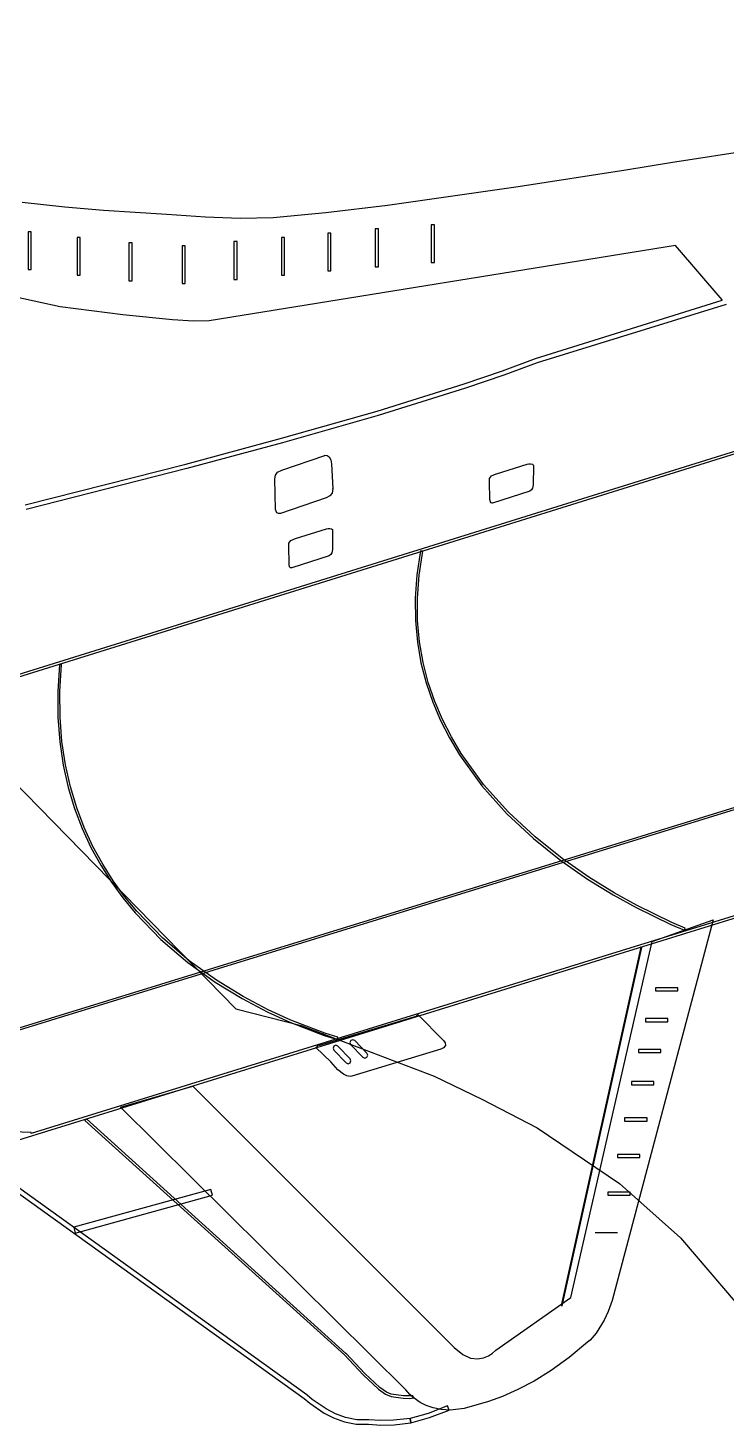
# Model space of a CAD drawing. Extents: x 0 to 206, y -21 to 101.
# Drawn here: x 48.66 to 63.08, y 8.18 to 37.02 of the extents above; entities that cross this region are included whole.
import ezdxf

# ---------------------------------------------------------------- set-up
doc = ezdxf.new("R2010")
doc.units = 0

msp = doc.modelspace()

# ---------------------------------------------------------------- linework, layer by layer
at = {"layer": 'Edge.Cuts'}
for p, q in [((48.016963, 21.826021), (52.960083, 16.775091)), ((52.960083, 16.775091), (54.305153, 16.4257)), ((54.305153, 16.4257), (57.050613, 15.3812)), ((57.050613, 15.3812), (58.037543, 14.909325)), ((58.037543, 14.909325), (59.178853, 14.313272)), ((59.178853, 14.313272), (60.880083, 13.164062)), ((60.880083, 13.164062), (62.136253, 12.045612)), ((62.136253, 12.045612), (63.306343, 10.673162))]:
    msp.add_line(p, q, dxfattribs=at)
at = {"layer": 'F.SilkS'}
for p, q in [((61.9311, 34.2442), (80.1985, 37.01884)), ((58.789386, 33.742902), (61.009346, 34.091728)), ((61.009346, 34.091728), (61.930801, 34.244184)), ((61.930801, 34.244184), (61.9311, 34.2442)), ((56.089086, 33.359786), (58.789386, 33.742902)), ((48.547862, 33.423069), (49.426137, 33.326041)), ((49.426137, 33.326041), (50.227365, 33.254978)), ((50.227365, 33.254978), (51.532075, 33.174037)), ((51.532075, 33.174037), (51.5332, 33.174)), ((51.5332, 33.174), (51.5343, 33.174)), ((51.5343, 33.174), (52.329884, 33.117894)), ((53.726036, 33.104545), (54.814286, 33.206201)), ((54.814286, 33.206201), (56.089086, 33.359786)), ((52.329884, 33.117894), (53.045599, 33.091224)), ((53.045599, 33.091224), (53.726036, 33.104545)), ((57.0571, 32.9558), (56.9925, 32.9558)), ((56.9925, 32.9558), (56.9925, 32.1753)), ((57.0571, 32.1753), (57.0571, 32.9558)), ((48.7332, 32.8112), (48.6683, 32.8112)), ((48.6683, 32.8112), (48.6683, 32.0309)), ((48.7332, 32.0309), (48.7332, 32.8112)), ((49.7447, 32.6957), (49.6801, 32.6957)), ((49.6801, 32.6957), (49.6801, 31.9153)), ((49.7447, 31.9153), (49.7447, 32.6957)), ((52.9818, 32.609), (52.9172, 32.609)), ((52.9172, 32.609), (52.9172, 31.8286)), ((52.9818, 31.8286), (52.9818, 32.609)), ((53.9648, 32.6957), (53.8999, 32.6957)), ((53.8999, 32.6957), (53.8999, 31.9153)), ((53.9648, 31.9153), (53.9648, 32.6957)), ((54.9184, 32.7824), (54.8538, 32.7824)), ((54.8538, 32.7824), (54.8538, 32.002)), ((54.9184, 32.002), (54.9184, 32.7824)), ((55.9008, 32.8691), (55.8362, 32.8691)), ((55.8362, 32.8691), (55.8362, 32.0886)), ((55.9008, 32.0886), (55.9008, 32.8691)), ((50.8144, 32.5801), (50.7497, 32.5801)), ((50.7497, 32.5801), (50.7497, 31.7996)), ((50.8144, 31.7996), (50.8144, 32.5801)), ((51.9125, 32.5221), (51.8479, 32.5221)), ((51.8479, 32.5221), (51.8479, 31.7419)), ((51.9125, 31.7419), (51.9125, 32.5221)), ((62.035816, 32.530431), (52.406966, 30.973441)), ((63.001862, 31.403661), (62.035816, 32.530431)), ((49.328979, 31.262903), (45.570069, 32.07257)), ((48.66834, 32.030956), (48.7332, 32.0309)), ((55.83617, 32.088614), (55.9008, 32.0886)), ((56.99246, 32.175299), (57.0571, 32.1753)), ((49.68011, 31.915299), (49.7447, 31.9153)), ((50.74977, 31.799614), (50.8144, 31.7996)), ((51.847819, 31.741854), (51.9125, 31.7419)), ((52.91716, 31.828556), (52.9818, 31.8286)), ((53.89988, 31.9153), (53.9648, 31.9153)), ((54.85381, 32.001999), (54.9184, 32.002)), ((49.330672, 31.262677), (49.328979, 31.262903)), ((50.625222, 31.096194), (49.330672, 31.262677)), ((59.14665, 30.195191), (63.00039, 31.403131)), ((63.0794, 31.313), (59.18079, 30.10921)), ((63.000108, 31.403357), (63.001519, 31.403583)), ((63.00039, 31.403131), (63.000108, 31.403357)), ((51.648562, 30.993635), (50.625222, 31.096194)), ((52.084031, 30.968574), (51.648562, 30.993635)), ((52.4052, 30.9734), (52.084031, 30.968574)), ((52.406966, 30.973441), (52.4052, 30.9734)), ((71.2436, 30.7632), (42.2348, 21.7306)), ((42.277132, 21.694997), (71.189932, 30.697737)), ((58.461979, 29.939018), (59.14665, 30.195191)), ((59.18079, 30.10921), (58.492451, 29.851654)), ((57.67458, 29.670202), (58.461979, 29.939018)), ((58.492451, 29.851654), (57.701947, 29.581709)), ((55.87287, 29.110951), (57.67458, 29.670202)), ((57.701947, 29.581709), (55.895157, 29.020623)), ((53.90296, 28.549414), (55.87287, 29.110951)), ((55.895157, 29.020623), (53.922427, 28.458155)), ((51.92769, 28.017538), (53.90296, 28.549414)), ((53.922427, 28.458155), (51.945457, 27.926025)), ((48.60848, 27.172678), (51.92769, 28.017538)), ((53.90782, 27.892206), (54.794562, 28.196667)), ((54.794562, 28.196667), (54.796255, 28.196921)), ((54.796255, 28.196921), (54.84254, 28.193026)), ((54.84254, 28.193026), (54.887695, 28.16407)), ((54.887695, 28.16407), (54.920997, 28.106723)), ((54.920997, 28.106723), (54.935108, 28.018895)), ((54.935108, 28.018895), (54.957404, 27.507932)), ((58.336404, 27.817211), (58.973943, 28.016206)), ((58.973943, 28.016206), (58.97479, 28.016432)), ((58.97479, 28.016432), (59.006963, 28.022669)), ((59.006963, 28.022669), (59.044499, 28.021963)), ((59.044499, 28.021963), (59.080059, 28.01313)), ((59.080059, 28.01313), (59.095581, 28.001248)), ((59.095581, 28.001248), (59.10179, 27.978049)), ((59.10179, 27.978049), (59.098403, 27.58847)), ((51.945457, 27.926025), (48.626527, 27.081419)), ((53.775176, 27.075709), (53.761064, 27.713136)), ((53.761064, 27.713136), (53.761347, 27.711499)), ((53.761347, 27.711499), (53.774329, 27.7899)), ((53.774329, 27.7899), (53.819202, 27.850776)), ((53.819202, 27.850776), (53.91036, 27.892686)), ((53.91036, 27.892686), (53.90782, 27.892206)), ((58.194729, 27.721622), (58.236216, 27.775893)), ((58.195576, 27.65815), (58.194729, 27.721622)), ((58.236216, 27.775893), (58.334711, 27.816731)), ((58.334711, 27.816731), (58.336404, 27.817211)), ((54.943293, 27.416182), (54.895033, 27.357564)), ((54.957122, 27.509569), (54.943293, 27.416182)), ((54.957404, 27.507932), (54.957122, 27.509569)), ((58.203196, 27.283049), (58.195576, 27.65815)), ((59.02982, 27.458745), (58.257096, 27.211406)), ((59.064816, 27.484315), (59.02982, 27.458745)), ((59.083442, 27.521624), (59.064816, 27.484315)), ((59.0984, 27.5871), (59.083442, 27.521624)), ((59.098403, 27.58847), (59.0984, 27.5871)), ((54.820244, 27.321158), (53.876494, 26.993498)), ((54.821937, 27.321637), (54.820244, 27.321158)), ((54.822502, 27.321891), (54.821937, 27.321637)), ((54.895033, 27.357564), (54.822502, 27.321891)), ((58.203478, 27.286577), (58.203196, 27.283049)), ((58.213073, 27.234761), (58.203478, 27.286577)), ((58.228596, 27.215006), (58.213073, 27.234761)), ((58.2444, 27.2097), (58.228596, 27.215006)), ((58.262176, 27.213636), (58.244396, 27.209741)), ((58.244396, 27.209741), (58.2444, 27.2097)), ((58.257096, 27.211406), (58.262176, 27.213636)), ((53.80368, 27.013422), (53.775176, 27.075709)), ((53.835289, 26.995642), (53.80368, 27.013422)), ((53.8748, 26.9933), (53.835289, 26.995642)), ((53.876494, 26.993498), (53.875083, 26.993272)), ((54.191109, 26.480574), (54.828648, 26.679428)), ((54.828648, 26.679428), (54.829212, 26.679654)), ((54.829212, 26.679654), (54.861386, 26.685665)), ((54.861386, 26.685665), (54.898921, 26.68496)), ((54.898921, 26.68496), (54.934481, 26.676465)), ((54.934481, 26.676465), (54.950285, 26.664245)), ((54.950285, 26.664245), (54.956494, 26.641046)), ((54.956494, 26.641046), (54.953108, 26.251693)), ((54.049716, 26.384591), (54.09092, 26.439003)), ((54.05028, 26.321373), (54.049716, 26.384591)), ((54.0579, 25.9498), (54.05028, 26.321373)), ((54.09092, 26.439003), (54.189698, 26.480095)), ((54.189698, 26.480095), (54.191109, 26.480574)), ((54.952825, 26.250395), (54.93815, 26.184581)), ((54.953108, 26.251693), (54.952825, 26.250395)), ((54.885657, 26.122294), (54.111804, 25.874334)), ((54.919523, 26.147384), (54.884245, 26.122069)), ((54.884245, 26.122069), (54.885657, 26.122294)), ((54.93815, 26.184581), (54.919523, 26.147384)), ((56.7709, 26.226), (56.6947, 25.728866)), ((56.740419, 25.723618), (56.816336, 26.217196)), ((56.816336, 26.217196), (56.770899, 26.226001)), ((54.057896, 25.946375), (54.0579, 25.9498)), ((54.067491, 25.898115), (54.057896, 25.946375)), ((54.083296, 25.878078), (54.067491, 25.898115)), ((54.0991, 25.8728), (54.083296, 25.878078)), ((54.099104, 25.87281), (54.0991, 25.8728)), ((54.116884, 25.876931), (54.099104, 25.87281)), ((54.111804, 25.874334), (54.116884, 25.876931)), ((56.6947, 25.728866), (56.660269, 25.248947)), ((56.70627, 25.247199), (56.740419, 25.723618)), ((56.660269, 25.248947), (56.664502, 24.786188)), ((56.710503, 24.787883), (56.70627, 25.247199)), ((56.664502, 24.786188), (56.705425, 24.340277)), ((56.751143, 24.345359), (56.710503, 24.787883)), ((44.4593, 15.1407), (74.1282, 24.27848)), ((74.142029, 24.234453), (44.513229, 15.108803)), ((56.705425, 24.340277), (56.780496, 23.9113)), ((56.825368, 23.919768), (56.751143, 24.345359)), ((49.3138, 23.8828), (49.279369, 23.325129)), ((49.360085, 23.878283), (49.314083, 23.882799)), ((49.325654, 23.323717), (49.360085, 23.878283)), ((56.780496, 23.9113), (56.886611, 23.499256)), ((56.930637, 23.511111), (56.825368, 23.919768)), ((56.886611, 23.499256), (57.021513, 23.104145)), ((57.06441, 23.118822), (56.930637, 23.511111)), ((49.279369, 23.325129), (49.282756, 22.792858)), ((49.329041, 22.794551), (49.325654, 23.323717)), ((57.021513, 23.104145), (57.182662, 22.725403)), ((57.22443, 22.743467), (57.06441, 23.118822)), ((49.282756, 22.792858), (49.321984, 22.285423)), ((49.367705, 22.29022), (49.329041, 22.794551)), ((57.182662, 22.725403), (57.367517, 22.363312)), ((57.408157, 22.384198), (57.22443, 22.743467)), ((48.0717, 13.9449), (75.2409, 22.35568)), ((75.225655, 22.399145), (48.729855, 14.196925)), ((49.321984, 22.285423), (49.394233, 21.802541)), ((49.439389, 21.810443), (49.367705, 22.29022)), ((57.367517, 22.363312), (57.573257, 22.017872)), ((57.612204, 22.041298), (57.408157, 22.384198)), ((57.573257, 22.017872), (58.037512, 21.376099)), ((58.073637, 21.404323), (57.612204, 22.041298)), ((49.394233, 21.802541), (49.497244, 21.343366)), ((49.541553, 21.354372), (49.439389, 21.810443)), ((49.497244, 21.343366), (49.628759, 20.907615)), ((49.67194, 20.921443), (49.541553, 21.354372)), ((58.037512, 21.376099), (58.555107, 20.798955)), ((58.588128, 20.83113), (58.073637, 21.404323)), ((49.628759, 20.907615), (49.785957, 20.494724)), ((49.828291, 20.511657), (49.67194, 20.921443)), ((58.555107, 20.798955), (59.105158, 20.28644)), ((59.135356, 20.321437), (58.588128, 20.83113)), ((49.785957, 20.494724), (49.966861, 20.104411)), ((50.007502, 20.124166), (49.828291, 20.511657)), ((59.105158, 20.28644), (59.667344, 19.837143)), ((59.69472, 19.874397), (59.135356, 20.321437)), ((49.966861, 20.104411), (50.16865, 19.735829)), ((50.208162, 19.758406), (50.007502, 20.124166)), ((50.16865, 19.735829), (50.389065, 19.388696)), ((50.427166, 19.413813), (50.208162, 19.758406)), ((59.667344, 19.837143), (60.221064, 19.450217)), ((60.246182, 19.489164), (59.69472, 19.874397)), ((50.389065, 19.388696), (50.625567, 19.062447)), ((50.661975, 19.090104), (50.427166, 19.413813)), ((60.221064, 19.450217), (60.745997, 19.125097)), ((60.768575, 19.165455), (60.246182, 19.489164)), ((50.625567, 19.062447), (50.87618, 18.756801)), ((50.910895, 18.786433), (50.661975, 19.090104)), ((60.745997, 19.125097), (61.221541, 18.860373)), ((61.242144, 18.902142), (60.768575, 19.165455)), ((50.87618, 18.756801), (51.408733, 18.204493)), ((51.440343, 18.238076), (50.910895, 18.786433)), ((61.221541, 18.860373), (61.942336, 18.511264)), ((61.959552, 18.554162), (61.242144, 18.902142)), ((62.814397, 18.606105), (60.726797, 10.749605)), ((61.551737, 18.164145), (62.814397, 18.606105)), ((61.942336, 18.511264), (62.218914, 18.3964)), ((62.235283, 18.43958), (61.959552, 18.554162)), ((51.408733, 18.204493), (51.96725, 17.72782)), ((51.995756, 17.764225), (51.440343, 18.238076)), ((62.218914, 18.3964), (62.235283, 18.43958)), ((61.3198, 18.0448), (59.67247, 10.64579)), ((59.695048, 10.640992), (61.342378, 18.039722)), ((59.873927, 10.815365), (61.551737, 18.164145)), ((61.342378, 18.039722), (61.3198, 18.044802)), ((51.96725, 17.72782), (52.532541, 17.322831)), ((52.557942, 17.361212), (51.995756, 17.764225)), ((52.532541, 17.322831), (53.085132, 16.984729)), ((53.107428, 17.025368), (52.557942, 17.361212)), ((53.625588, 16.751895), (53.107428, 17.025368)), ((61.620071, 17.142746), (62.0826, 17.1428)), ((62.0826, 17.2074), (61.6201, 17.2074)), ((61.6201, 17.2074), (61.6201, 17.1428)), ((62.0826, 17.1428), (62.0826, 17.2074)), ((53.085132, 16.984729), (53.605832, 16.710127)), ((54.092383, 16.537406), (53.625588, 16.751895)), ((53.605832, 16.710127), (54.075449, 16.494509)), ((54.075449, 16.494509), (54.783262, 16.22414)), ((54.796527, 16.268731), (54.092383, 16.537406)), ((54.693236, 16.019584), (56.681486, 16.619306)), ((56.681486, 16.619306), (56.713942, 16.652044)), ((56.713942, 16.652044), (57.247342, 16.119491)), ((61.41798, 16.506964), (61.8803, 16.5069)), ((61.8803, 16.5716), (61.418, 16.5716)), ((61.418, 16.5716), (61.418, 16.5069)), ((61.8803, 16.5069), (61.8803, 16.5716)), ((54.783262, 16.22414), (55.053631, 16.141449)), ((55.065202, 16.186322), (54.796527, 16.268731)), ((55.053631, 16.141449), (55.065202, 16.186322)), ((54.610263, 15.971042), (54.642436, 16.004062)), ((54.915627, 15.676684), (54.610263, 15.971042)), ((54.642436, 16.004062), (54.674328, 16.037647)), ((54.674328, 16.037647), (54.693236, 16.019584)), ((54.982793, 16.002087), (54.965013, 15.960883)), ((54.965013, 15.960883), (54.981382, 15.919114)), ((54.981382, 15.919114), (55.234535, 15.657212)), ((55.024562, 16.018738), (54.982793, 16.002087)), ((55.065767, 16.000676), (55.024562, 16.018738)), ((55.318638, 15.738492), (55.065767, 16.000676)), ((55.329644, 16.117516), (55.311864, 16.076311)), ((55.311864, 16.076311), (55.328233, 16.034825)), ((55.328233, 16.034825), (55.581386, 15.772923)), ((55.371413, 16.134167), (55.329644, 16.117516)), ((57.193155, 15.942256), (55.353915, 15.381481)), ((55.412617, 16.116387), (55.371413, 16.134167)), ((55.665488, 15.854485), (55.412617, 16.116387)), ((57.248189, 15.966809), (57.193155, 15.942256)), ((57.247342, 16.119491), (57.282337, 16.070385)), ((57.283466, 16.011965), (57.248189, 15.966809)), ((57.282337, 16.070385), (57.283466, 16.011965)), ((61.7358, 15.9357), (61.2732, 15.9357)), ((61.2732, 15.9357), (61.2732, 15.8714)), ((61.273215, 15.871415), (61.7358, 15.8714)), ((61.7358, 15.8714), (61.7358, 15.9357)), ((55.061536, 15.515253), (54.915627, 15.676684)), ((55.234535, 15.657212), (55.27574, 15.63915)), ((55.27574, 15.63915), (55.317227, 15.655801)), ((55.317227, 15.655801), (55.335289, 15.697005)), ((55.335289, 15.697005), (55.318638, 15.738492)), ((55.581386, 15.772923), (55.62259, 15.754861)), ((55.622591, 15.754861), (55.664077, 15.771229)), ((55.664077, 15.771229), (55.682139, 15.812716)), ((55.682139, 15.812716), (55.665488, 15.854485)), ((55.177811, 15.421838), (55.061536, 15.515253)), ((55.252036, 15.38656), (55.177811, 15.421838)), ((55.3161, 15.3764), (55.252036, 15.38656)), ((55.353069, 15.381199), (55.316098, 15.376401)), ((55.353915, 15.381481), (55.353069, 15.381199)), ((50.578097, 14.741079), (52.066817, 15.175136)), ((52.066817, 15.175136), (57.462057, 9.780176)), ((61.12898, 15.206457), (61.5913, 15.2065)), ((61.5913, 15.2711), (61.129, 15.2711)), ((61.129, 15.2711), (61.129, 15.2065)), ((61.5913, 15.2065), (61.5913, 15.2711)), ((56.468067, 8.905289), (50.578097, 14.741079)), ((49.8726, 14.5046), (49.841556, 14.470169)), ((49.841556, 14.470169), (55.198976, 9.628089)), ((55.231998, 9.660513), (49.872598, 14.504293)), ((61.4471, 14.5195), (60.9842, 14.5195)), ((60.9842, 14.5195), (60.9842, 14.4549)), ((60.984215, 14.454857), (61.4471, 14.4549)), ((61.4471, 14.4549), (61.4471, 14.5195)), ((48.72929, 14.221196), (48.160048, 14.242927)), ((48.729855, 14.196925), (48.72929, 14.221196)), ((54.426538, 8.803068), (47.745498, 13.599998)), ((61.3023, 13.7683), (60.84, 13.7683)), ((60.84, 13.7683), (60.84, 13.7033)), ((60.840053, 13.703362), (61.3023, 13.7033)), ((61.3023, 13.7033), (61.3023, 13.7683)), ((47.691313, 13.524929), (54.368683, 8.730819)), ((52.4416, 13.0446), (49.60922, 12.264256)), ((52.474902, 12.924373), (52.4416, 13.0446)), ((61.0999, 12.9879), (60.6377, 12.9879)), ((60.6377, 12.9879), (60.6377, 12.9233)), ((61.0999, 12.9233), (61.0999, 12.9879)), ((49.642522, 12.144029), (52.474902, 12.924373)), ((60.637619, 12.923275), (61.0999, 12.9233)), ((49.60922, 12.264256), (49.642522, 12.144029)), ((60.84, 12.1463), (60.3774, 12.1463)), ((58.323117, 9.724295), (59.873927, 10.815365)), ((60.726514, 10.748759), (60.646081, 10.52665)), ((60.726797, 10.749605), (60.726514, 10.748759)), ((59.67247, 10.64579), (59.695048, 10.640992)), ((60.646081, 10.52665), (60.561697, 10.343206)), ((60.561697, 10.343206), (60.398855, 10.079893)), ((60.219362, 9.891651), (59.839773, 9.57528)), ((60.271573, 9.93596), (60.219362, 9.891651)), ((60.398855, 10.079893), (60.271573, 9.93596)), ((55.198976, 9.628089), (55.586467, 9.214352)), ((55.232845, 9.659666), (55.231998, 9.660513)), ((55.619489, 9.247057), (55.232845, 9.659666)), ((57.462057, 9.780176), (57.642115, 9.634549)), ((57.642115, 9.634549), (57.804675, 9.562582)), ((57.804675, 9.562582), (57.94889, 9.546213)), ((57.94889, 9.546213), (58.073632, 9.567662)), ((58.073632, 9.567662), (58.176361, 9.611124)), ((58.176361, 9.611124), (58.25369, 9.66136)), ((58.25369, 9.66136), (58.319448, 9.720062)), ((58.319448, 9.720062), (58.323117, 9.724295)), ((59.839773, 9.57528), (59.469498, 9.308298)), ((55.933038, 8.958062), (55.619489, 9.247057)), ((59.469498, 9.308298), (59.115309, 9.088729)), ((55.586467, 9.214352), (55.903685, 8.922252)), ((56.069916, 8.860131), (55.933038, 8.958062)), ((59.115309, 9.088729), (58.780029, 8.912058)), ((54.368683, 8.730819), (54.484112, 8.630912)), ((54.428796, 8.80081), (54.426538, 8.803068)), ((54.536887, 8.70937), (54.428796, 8.80081)), ((54.821649, 8.514637), (54.536887, 8.70937)), ((55.903685, 8.922252), (56.044232, 8.819805)), ((56.044232, 8.819805), (56.161354, 8.772392)), ((56.167, 8.81808), (56.069916, 8.860131)), ((56.161354, 8.772392), (56.415636, 8.735703)), ((56.420997, 8.781705), (56.166997, 8.818111)), ((56.166997, 8.818111), (56.167, 8.81808)), ((56.415636, 8.735703), (56.536709, 8.726389)), ((56.609804, 8.785374), (56.420997, 8.781705)), ((56.548218, 8.814413), (56.468067, 8.905289)), ((56.536709, 8.726389), (56.630406, 8.744169)), ((56.639376, 8.734544), (56.548218, 8.814413)), ((56.630406, 8.744169), (56.609804, 8.785374)), ((56.764965, 8.648467), (56.639376, 8.734544)), ((58.173534, 8.664549), (57.669203, 8.525131)), ((58.465069, 8.772076), (58.173534, 8.664549)), ((58.780029, 8.912058), (58.465069, 8.772076)), ((54.484112, 8.630912), (54.778187, 8.428559)), ((54.778187, 8.428559), (54.975742, 8.326395)), ((55.012149, 8.415577), (54.821649, 8.514637)), ((55.224944, 8.335144), (55.012149, 8.415577)), ((56.926203, 8.421837), (56.554799, 8.318544)), ((56.888014, 8.585531), (56.764965, 8.648467)), ((57.032794, 8.534167), (56.888014, 8.585531)), ((57.3247, 8.57593), (56.926203, 8.421837)), ((56.95753, 8.334066), (57.361107, 8.490981)), ((57.199305, 8.500018), (57.032794, 8.534167)), ((57.3867, 8.49014), (57.199305, 8.500018)), ((57.361107, 8.490981), (57.324701, 8.57593)), ((57.669203, 8.525131), (57.386699, 8.490135)), ((54.975742, 8.326395), (55.198697, 8.243986)), ((55.198697, 8.243986), (55.440279, 8.196291)), ((55.453262, 8.288577), (55.224944, 8.335144)), ((55.440279, 8.196291), (55.693997, 8.198267)), ((55.6892, 8.290271), (55.453262, 8.288577)), ((55.695973, 8.291117), (55.6892, 8.290271)), ((55.693997, 8.198267), (55.95223, 8.180487)), ((55.702182, 8.290271), (55.695973, 8.291117)), ((55.944328, 8.273055), (55.702182, 8.290271)), ((56.214132, 8.2787), (55.944328, 8.273055)), ((55.95223, 8.180487), (56.226832, 8.186978)), ((56.554774, 8.318775), (56.214132, 8.2787)), ((56.226832, 8.186978), (56.570296, 8.227335)), ((56.570296, 8.227335), (56.554774, 8.318775)), ((56.554799, 8.318544), (56.570321, 8.227386)), ((56.570321, 8.227386), (56.95753, 8.334066))]:
    msp.add_line(p, q, dxfattribs=at)

doc.saveas('drawing.dxf')
